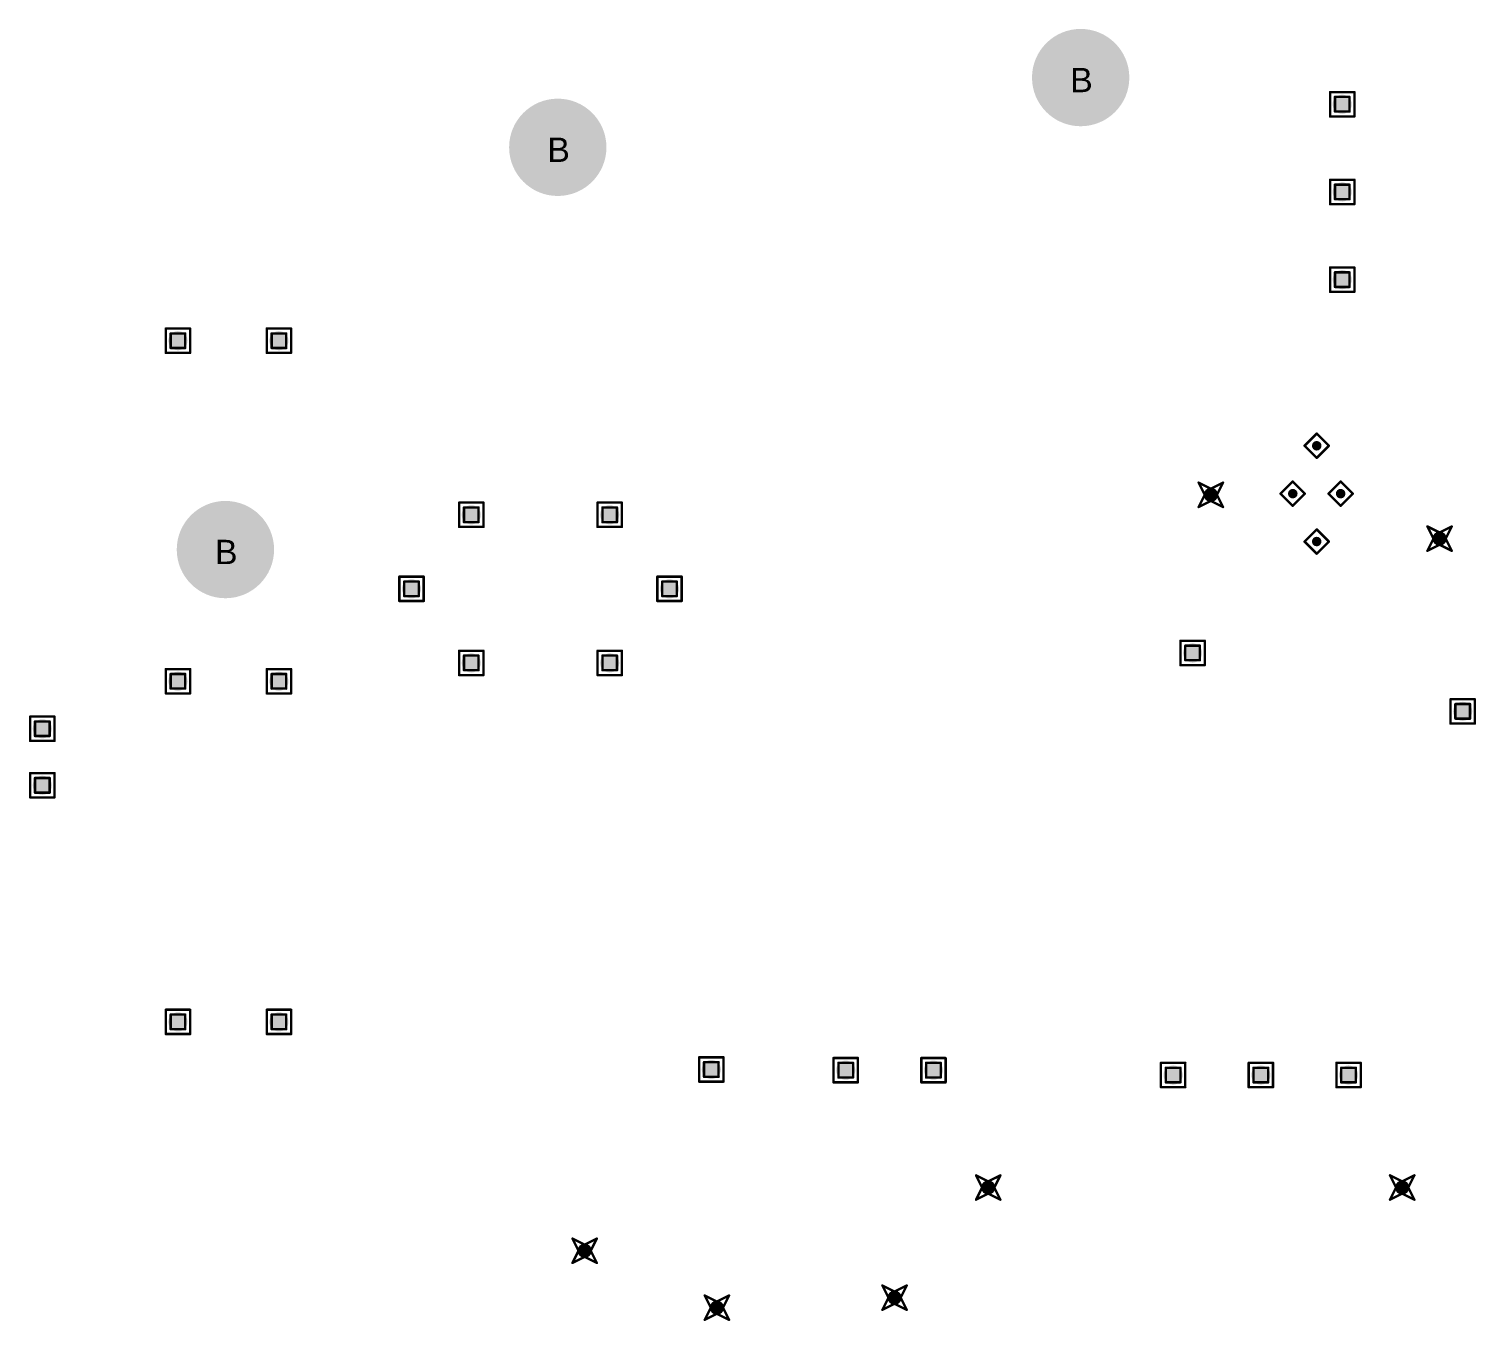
# Model space of a CAD drawing. Header units: millimetres. Extents: x -25 to 478, y -31 to 252.
# Drawn here: x 27.32 to 57.53, y 156.76 to 183.74 of the extents above; entities that cross this region are included whole.
import ezdxf

# ---------------------------------------------------------------- set-up
doc = ezdxf.new("R2010")
doc.units = ezdxf.units.MM
for name, color, linetype in [('DrillDrawing', 1, 'Continuous'), ('MultiLayer', 9, 'Continuous'), ('PadHoleLayer', 156, 'Continuous'), ('ViaHoleLayer', 16, 'Continuous')]:
    doc.layers.add(name, color=color, linetype=linetype)
doc.styles.add('Arial', font='', dxfattribs={"height": 0.2})
doc.styles.get('Arial').set_extended_font_data('Arial')

# ---------------------------------------------------------------- blocks, each defined once
blk = doc.blocks.new('KEYSTONE5001_647')
at = {"layer": 'MultiLayer'}
h = blk.add_hatch(color=9, dxfattribs=at)
edge = h.paths.add_edge_path()
edge.add_arc((0, 0), 1.016, 0, 360)
at = {"layer": 'PadHoleLayer'}
h = blk.add_hatch(color=156, dxfattribs=at)
edge = h.paths.add_edge_path()
edge.add_arc((0, 0), 0.508, 0, 360)
blk = doc.blocks.new('KEYSTONE5000_665')
at = {"layer": 'MultiLayer'}
h = blk.add_hatch(color=9, dxfattribs=at)
edge = h.paths.add_edge_path()
edge.add_arc((0, 0), 1.016, 0, 360)
at = {"layer": 'PadHoleLayer'}
h = blk.add_hatch(color=156, dxfattribs=at)
edge = h.paths.add_edge_path()
edge.add_arc((0, 0), 0.508, 0, 360)
blk = doc.blocks.new('DRR0012C_859')
at = {"layer": 'ViaHoleLayer'}
h = blk.add_hatch(color=16, dxfattribs=at)
edge = h.paths.add_edge_path()
edge.add_arc((0, 1), 0.1, 0, 360)
h = blk.add_hatch(color=16, dxfattribs=at)
edge = h.paths.add_edge_path()
edge.add_arc((-0.5, 0), 0.1, 0, 360)
h = blk.add_hatch(color=16, dxfattribs=at)
edge = h.paths.add_edge_path()
edge.add_arc((0.5, 0), 0.1, 0, 360)
h = blk.add_hatch(color=16, dxfattribs=at)
edge = h.paths.add_edge_path()
edge.add_arc((0, -1), 0.1, 0, 360)
blk = doc.blocks.new('KEYSTONE5000_897')
at = {"layer": 'MultiLayer'}
h = blk.add_hatch(color=9, dxfattribs=at)
edge = h.paths.add_edge_path()
edge.add_arc((0, 0), 1.016, 0, 360)
at = {"layer": 'PadHoleLayer'}
h = blk.add_hatch(color=156, dxfattribs=at)
edge = h.paths.add_edge_path()
edge.add_arc((0, 0), 0.508, 0, 360)

msp = doc.modelspace()

# ---------------------------------------------------------------- hatches: boundary and pattern name
at = {"layer": 'ViaHoleLayer'}
h = msp.add_hatch(color=16, dxfattribs=at)
edge = h.paths.add_edge_path()
edge.add_arc((54.737, 182.171), 0.2, 0, 360)
h = msp.add_hatch(color=16, dxfattribs=at)
edge = h.paths.add_edge_path()
edge.add_arc((54.737, 180.34), 0.2, 0, 360)
h = msp.add_hatch(color=16, dxfattribs=at)
edge = h.paths.add_edge_path()
edge.add_arc((54.737, 178.509), 0.2, 0, 360)
h = msp.add_hatch(color=16, dxfattribs=at)
edge = h.paths.add_edge_path()
edge.add_arc((30.429, 177.234), 0.2, 0, 360)
h = msp.add_hatch(color=16, dxfattribs=at)
edge = h.paths.add_edge_path()
edge.add_arc((32.537, 177.234), 0.2, 0, 360)
h = msp.add_hatch(color=16, dxfattribs=at)
edge = h.paths.add_edge_path()
edge.add_arc((51.994, 174.015), 0.15, 0, 360)
h = msp.add_hatch(color=16, dxfattribs=at)
edge = h.paths.add_edge_path()
edge.add_arc((36.553, 173.599), 0.2, 0, 360)
h = msp.add_hatch(color=16, dxfattribs=at)
edge = h.paths.add_edge_path()
edge.add_arc((39.443, 173.599), 0.2, 0, 360)
h = msp.add_hatch(color=16, dxfattribs=at)
edge = h.paths.add_edge_path()
edge.add_arc((56.769, 173.101), 0.15, 0, 360)
h = msp.add_hatch(color=16, dxfattribs=at)
edge = h.paths.add_edge_path()
edge.add_arc((35.306, 172.052), 0.2, 0, 360)
h = msp.add_hatch(color=16, dxfattribs=at)
edge = h.paths.add_edge_path()
edge.add_arc((40.691, 172.052), 0.2, 0, 360)
h = msp.add_hatch(color=16, dxfattribs=at)
edge = h.paths.add_edge_path()
edge.add_arc((36.553, 170.505), 0.2, 0, 360)
h = msp.add_hatch(color=16, dxfattribs=at)
edge = h.paths.add_edge_path()
edge.add_arc((39.443, 170.505), 0.2, 0, 360)
h = msp.add_hatch(color=16, dxfattribs=at)
edge = h.paths.add_edge_path()
edge.add_arc((51.613, 170.713), 0.2, 0, 360)
h = msp.add_hatch(color=16, dxfattribs=at)
edge = h.paths.add_edge_path()
edge.add_arc((30.429, 170.122), 0.2, 0, 360)
h = msp.add_hatch(color=16, dxfattribs=at)
edge = h.paths.add_edge_path()
edge.add_arc((32.537, 170.122), 0.2, 0, 360)
h = msp.add_hatch(color=16, dxfattribs=at)
edge = h.paths.add_edge_path()
edge.add_arc((57.252, 169.494), 0.2, 0, 360)
h = msp.add_hatch(color=16, dxfattribs=at)
edge = h.paths.add_edge_path()
edge.add_arc((27.597, 169.131), 0.2, 0, 360)
h = msp.add_hatch(color=16, dxfattribs=at)
edge = h.paths.add_edge_path()
edge.add_arc((27.597, 167.95), 0.2, 0, 360)
h = msp.add_hatch(color=16, dxfattribs=at)
edge = h.paths.add_edge_path()
edge.add_arc((30.429, 163.01), 0.2, 0, 360)
h = msp.add_hatch(color=16, dxfattribs=at)
edge = h.paths.add_edge_path()
edge.add_arc((32.537, 163.01), 0.2, 0, 360)
h = msp.add_hatch(color=16, dxfattribs=at)
edge = h.paths.add_edge_path()
edge.add_arc((41.565, 162.016), 0.2, 0, 360)
h = msp.add_hatch(color=16, dxfattribs=at)
edge = h.paths.add_edge_path()
edge.add_arc((44.371, 162.001), 0.2, 0, 360)
h = msp.add_hatch(color=16, dxfattribs=at)
edge = h.paths.add_edge_path()
edge.add_arc((46.203, 162.001), 0.2, 0, 360)
h = msp.add_hatch(color=16, dxfattribs=at)
edge = h.paths.add_edge_path()
edge.add_arc((51.206, 161.9), 0.2, 0, 360)
h = msp.add_hatch(color=16, dxfattribs=at)
edge = h.paths.add_edge_path()
edge.add_arc((53.038, 161.9), 0.2, 0, 360)
h = msp.add_hatch(color=16, dxfattribs=at)
edge = h.paths.add_edge_path()
edge.add_arc((54.869, 161.9), 0.2, 0, 360)
h = msp.add_hatch(color=16, dxfattribs=at)
edge = h.paths.add_edge_path()
edge.add_arc((47.346, 159.551), 0.15, 0, 360)
h = msp.add_hatch(color=16, dxfattribs=at)
edge = h.paths.add_edge_path()
edge.add_arc((55.989, 159.551), 0.15, 0, 360)
h = msp.add_hatch(color=16, dxfattribs=at)
edge = h.paths.add_edge_path()
edge.add_arc((38.92, 158.231), 0.15, 0, 360)
h = msp.add_hatch(color=16, dxfattribs=at)
edge = h.paths.add_edge_path()
edge.add_arc((41.681, 157.042), 0.15, 0, 360)
h = msp.add_hatch(color=16, dxfattribs=at)
edge = h.paths.add_edge_path()
edge.add_arc((45.39, 157.251), 0.15, 0, 360)

# ---------------------------------------------------------------- linework, layer by layer
at = {"layer": 'DrillDrawing', "const_width": 0.0508}
for points in [[(54.483, 182.425), (54.991, 182.425)], [(54.483, 181.917), (54.483, 182.425)], [(54.585, 182.324), (54.889, 182.324)], [(54.585, 182.019), (54.585, 182.324)], [(54.889, 182.019), (54.889, 182.324)], [(54.991, 181.917), (54.991, 182.425)], [(54.483, 181.917), (54.991, 181.917)], [(54.585, 182.019), (54.889, 182.019)], [(54.483, 180.594), (54.991, 180.594)], [(54.483, 180.086), (54.483, 180.594)], [(54.585, 180.492), (54.889, 180.492)], [(54.585, 180.188), (54.585, 180.492)], [(54.889, 180.188), (54.889, 180.492)], [(54.991, 180.086), (54.991, 180.594)], [(54.483, 180.086), (54.991, 180.086)], [(54.585, 180.188), (54.889, 180.188)], [(54.483, 178.763), (54.991, 178.763)], [(54.483, 178.255), (54.483, 178.763)], [(54.585, 178.661), (54.889, 178.661)], [(54.585, 178.356), (54.585, 178.661)], [(54.889, 178.356), (54.889, 178.661)], [(54.991, 178.255), (54.991, 178.763)], [(54.483, 178.255), (54.991, 178.255)], [(54.585, 178.356), (54.889, 178.356)], [(30.175, 177.488), (30.683, 177.488)], [(30.175, 176.98), (30.175, 177.488)], [(30.277, 177.386), (30.582, 177.386)], [(30.277, 177.081), (30.277, 177.386)], [(30.582, 177.081), (30.582, 177.386)], [(30.683, 176.98), (30.683, 177.488)], [(32.283, 177.488), (32.791, 177.488)], [(32.283, 176.98), (32.283, 177.488)], [(32.385, 177.386), (32.69, 177.386)], [(32.385, 177.081), (32.385, 177.386)], [(32.69, 177.081), (32.69, 177.386)], [(32.791, 176.98), (32.791, 177.488)], [(30.277, 177.081), (30.582, 177.081)], [(32.385, 177.081), (32.69, 177.081)], [(30.175, 176.98), (30.683, 176.98)], [(32.283, 176.98), (32.791, 176.98)], [(53.95, 175.04), (54.204, 175.294)], [(54.204, 175.294), (54.458, 175.04)], [(53.95, 175.04), (54.204, 174.786)], [(54.204, 174.786), (54.458, 175.04)], [(51.74, 174.269), (51.994, 174.142)], [(51.74, 174.269), (51.867, 174.015)], [(51.74, 173.761), (51.867, 174.015)], [(51.994, 174.142), (52.248, 174.269)], [(52.121, 174.015), (52.248, 174.269)], [(52.121, 174.015), (52.248, 173.761)], [(53.45, 174.04), (53.704, 174.294)], [(53.45, 174.04), (53.704, 173.786)], [(53.704, 174.294), (53.958, 174.04)], [(53.704, 173.786), (53.958, 174.04)], [(54.45, 174.04), (54.704, 174.294)], [(54.45, 174.04), (54.704, 173.786)], [(54.704, 174.294), (54.958, 174.04)], [(54.704, 173.786), (54.958, 174.04)], [(36.299, 173.853), (36.807, 173.853)], [(36.299, 173.345), (36.299, 173.853)], [(36.401, 173.751), (36.706, 173.751)], [(36.401, 173.446), (36.401, 173.751)], [(36.706, 173.446), (36.706, 173.751)], [(36.807, 173.345), (36.807, 173.853)], [(39.189, 173.853), (39.697, 173.853)], [(39.189, 173.345), (39.189, 173.853)], [(39.291, 173.751), (39.596, 173.751)], [(39.291, 173.446), (39.291, 173.751)], [(39.596, 173.446), (39.596, 173.751)], [(39.697, 173.345), (39.697, 173.853)], [(51.74, 173.761), (51.994, 173.888)], [(51.994, 173.888), (52.248, 173.761)], [(36.401, 173.446), (36.706, 173.446)], [(39.291, 173.446), (39.596, 173.446)], [(36.299, 173.345), (36.807, 173.345)], [(39.189, 173.345), (39.697, 173.345)], [(53.95, 173.04), (54.204, 173.294)], [(54.204, 173.294), (54.458, 173.04)], [(56.515, 173.355), (56.769, 173.228)], [(56.515, 173.355), (56.642, 173.101)], [(56.515, 172.847), (56.642, 173.101)], [(56.769, 173.228), (57.023, 173.355)], [(56.896, 173.101), (57.023, 173.355)], [(56.896, 173.101), (57.023, 172.847)], [(53.95, 173.04), (54.204, 172.786)], [(54.204, 172.786), (54.458, 173.04)], [(56.515, 172.847), (56.769, 172.974)], [(56.769, 172.974), (57.023, 172.847)], [(35.052, 172.306), (35.56, 172.306)], [(35.052, 171.798), (35.052, 172.306)], [(35.154, 172.204), (35.458, 172.204)], [(35.154, 171.9), (35.154, 172.204)], [(35.458, 171.9), (35.458, 172.204)], [(35.56, 171.798), (35.56, 172.306)], [(40.437, 172.306), (40.945, 172.306)], [(40.437, 171.798), (40.437, 172.306)], [(40.538, 172.204), (40.843, 172.204)], [(40.538, 171.9), (40.538, 172.204)], [(40.843, 171.9), (40.843, 172.204)], [(40.945, 171.798), (40.945, 172.306)], [(35.154, 171.9), (35.458, 171.9)], [(40.538, 171.9), (40.843, 171.9)], [(35.052, 171.798), (35.56, 171.798)], [(40.437, 171.798), (40.945, 171.798)], [(36.299, 170.759), (36.807, 170.759)], [(36.299, 170.251), (36.299, 170.759)], [(36.807, 170.251), (36.807, 170.759)], [(39.189, 170.759), (39.697, 170.759)], [(39.189, 170.251), (39.189, 170.759)], [(39.697, 170.251), (39.697, 170.759)], [(51.359, 170.967), (51.867, 170.967)], [(51.359, 170.459), (51.359, 170.967)], [(51.46, 170.866), (51.765, 170.866)], [(51.46, 170.561), (51.46, 170.866)], [(51.765, 170.561), (51.765, 170.866)], [(51.867, 170.459), (51.867, 170.967)], [(36.401, 170.658), (36.706, 170.658)], [(36.401, 170.353), (36.401, 170.658)], [(36.706, 170.353), (36.706, 170.658)], [(39.291, 170.658), (39.596, 170.658)], [(39.291, 170.353), (39.291, 170.658)], [(39.596, 170.353), (39.596, 170.658)], [(51.359, 170.459), (51.867, 170.459)], [(51.46, 170.561), (51.765, 170.561)], [(30.175, 170.376), (30.683, 170.376)], [(30.175, 169.868), (30.175, 170.376)], [(30.277, 170.274), (30.582, 170.274)], [(30.277, 169.969), (30.277, 170.274)], [(30.582, 169.969), (30.582, 170.274)], [(30.683, 169.868), (30.683, 170.376)], [(32.283, 170.376), (32.791, 170.376)], [(32.283, 169.868), (32.283, 170.376)], [(32.385, 170.274), (32.69, 170.274)], [(32.385, 169.969), (32.385, 170.274)], [(32.69, 169.969), (32.69, 170.274)], [(32.791, 169.868), (32.791, 170.376)], [(36.299, 170.251), (36.807, 170.251)], [(36.401, 170.353), (36.706, 170.353)], [(39.189, 170.251), (39.697, 170.251)], [(39.291, 170.353), (39.596, 170.353)], [(30.175, 169.868), (30.683, 169.868)], [(30.277, 169.969), (30.582, 169.969)], [(32.283, 169.868), (32.791, 169.868)], [(32.385, 169.969), (32.69, 169.969)], [(56.998, 169.748), (57.506, 169.748)], [(56.998, 169.24), (56.998, 169.748)], [(57.099, 169.647), (57.404, 169.647)], [(57.099, 169.342), (57.099, 169.647)], [(57.404, 169.342), (57.404, 169.647)], [(57.506, 169.24), (57.506, 169.748)], [(27.343, 169.385), (27.851, 169.385)], [(27.343, 168.877), (27.343, 169.385)], [(27.445, 169.283), (27.75, 169.283)], [(27.445, 168.979), (27.445, 169.283)], [(27.75, 168.979), (27.75, 169.283)], [(27.851, 168.877), (27.851, 169.385)], [(56.998, 169.24), (57.506, 169.24)], [(57.099, 169.342), (57.404, 169.342)], [(27.343, 168.877), (27.851, 168.877)], [(27.445, 168.979), (27.75, 168.979)], [(27.343, 168.204), (27.851, 168.204)], [(27.343, 167.696), (27.343, 168.204)], [(27.445, 168.102), (27.75, 168.102)], [(27.445, 167.797), (27.445, 168.102)], [(27.75, 167.797), (27.75, 168.102)], [(27.851, 167.696), (27.851, 168.204)], [(27.343, 167.696), (27.851, 167.696)], [(27.445, 167.797), (27.75, 167.797)], [(30.175, 163.264), (30.683, 163.264)], [(30.175, 162.756), (30.175, 163.264)], [(30.277, 163.162), (30.582, 163.162)], [(30.277, 162.857), (30.277, 163.162)], [(30.582, 162.857), (30.582, 163.162)], [(30.683, 162.756), (30.683, 163.264)], [(32.283, 163.264), (32.791, 163.264)], [(32.283, 162.756), (32.283, 163.264)], [(32.385, 163.162), (32.69, 163.162)], [(32.385, 162.857), (32.385, 163.162)], [(32.69, 162.857), (32.69, 163.162)], [(32.791, 162.756), (32.791, 163.264)], [(30.277, 162.857), (30.582, 162.857)], [(32.385, 162.857), (32.69, 162.857)], [(30.175, 162.756), (30.683, 162.756)], [(32.283, 162.756), (32.791, 162.756)], [(41.311, 162.27), (41.819, 162.27)], [(41.311, 161.762), (41.311, 162.27)], [(41.819, 161.762), (41.819, 162.27)], [(44.117, 162.255), (44.625, 162.255)], [(44.117, 161.747), (44.117, 162.255)], [(44.625, 161.747), (44.625, 162.255)], [(45.949, 162.255), (46.457, 162.255)], [(45.949, 161.747), (45.949, 162.255)], [(46.457, 161.747), (46.457, 162.255)], [(41.412, 162.169), (41.717, 162.169)], [(41.412, 161.864), (41.412, 162.169)], [(41.717, 161.864), (41.717, 162.169)], [(44.219, 162.154), (44.524, 162.154)], [(44.219, 161.849), (44.219, 162.154)], [(44.524, 161.849), (44.524, 162.154)], [(46.05, 162.154), (46.355, 162.154)], [(46.05, 161.849), (46.05, 162.154)], [(46.355, 161.849), (46.355, 162.154)], [(50.952, 162.154), (51.46, 162.154)], [(50.952, 161.646), (50.952, 162.154)], [(51.054, 162.052), (51.359, 162.052)], [(51.054, 161.747), (51.054, 162.052)], [(51.359, 161.747), (51.359, 162.052)], [(51.46, 161.646), (51.46, 162.154)], [(52.784, 162.154), (53.292, 162.154)], [(52.784, 161.646), (52.784, 162.154)], [(52.885, 162.052), (53.19, 162.052)], [(52.885, 161.747), (52.885, 162.052)], [(53.19, 161.747), (53.19, 162.052)], [(53.292, 161.646), (53.292, 162.154)], [(54.615, 162.154), (55.123, 162.154)], [(54.615, 161.646), (54.615, 162.154)], [(54.717, 162.052), (55.022, 162.052)], [(54.717, 161.747), (54.717, 162.052)], [(55.022, 161.747), (55.022, 162.052)], [(55.123, 161.646), (55.123, 162.154)], [(41.311, 161.762), (41.819, 161.762)], [(41.412, 161.864), (41.717, 161.864)], [(44.117, 161.747), (44.625, 161.747)], [(44.219, 161.849), (44.524, 161.849)], [(45.949, 161.747), (46.457, 161.747)], [(46.05, 161.849), (46.355, 161.849)], [(50.952, 161.646), (51.46, 161.646)], [(51.054, 161.747), (51.359, 161.747)], [(52.784, 161.646), (53.292, 161.646)], [(52.885, 161.747), (53.19, 161.747)], [(54.615, 161.646), (55.123, 161.646)], [(54.717, 161.747), (55.022, 161.747)], [(47.092, 159.805), (47.346, 159.678)], [(47.092, 159.805), (47.219, 159.551)], [(47.346, 159.678), (47.6, 159.805)], [(47.473, 159.551), (47.6, 159.805)], [(55.735, 159.805), (55.989, 159.678)], [(55.735, 159.805), (55.862, 159.551)], [(55.989, 159.678), (56.243, 159.805)], [(56.116, 159.551), (56.243, 159.805)], [(47.092, 159.297), (47.219, 159.551)], [(47.473, 159.551), (47.6, 159.297)], [(55.735, 159.297), (55.862, 159.551)], [(56.116, 159.551), (56.243, 159.297)], [(47.092, 159.297), (47.346, 159.424)], [(47.346, 159.424), (47.6, 159.297)], [(55.735, 159.297), (55.989, 159.424)], [(55.989, 159.424), (56.243, 159.297)], [(38.666, 158.485), (38.92, 158.358)], [(38.666, 158.485), (38.793, 158.231)], [(38.92, 158.358), (39.174, 158.485)], [(39.047, 158.231), (39.174, 158.485)], [(38.666, 157.977), (38.793, 158.231)], [(38.666, 157.977), (38.92, 158.104)], [(38.92, 158.104), (39.174, 157.977)], [(39.047, 158.231), (39.174, 157.977)], [(45.136, 157.505), (45.39, 157.378)], [(45.136, 157.505), (45.263, 157.251)], [(45.39, 157.378), (45.644, 157.505)], [(45.517, 157.251), (45.644, 157.505)], [(41.427, 157.296), (41.681, 157.169)], [(41.427, 157.296), (41.554, 157.042)], [(41.681, 157.169), (41.935, 157.296)], [(41.808, 157.042), (41.935, 157.296)], [(45.136, 156.997), (45.263, 157.251)], [(45.136, 156.997), (45.39, 157.124)], [(45.39, 157.124), (45.644, 156.997)], [(45.517, 157.251), (45.644, 156.997)], [(41.427, 156.788), (41.554, 157.042)], [(41.427, 156.788), (41.681, 156.915)], [(41.681, 156.915), (41.935, 156.788)], [(41.808, 157.042), (41.935, 156.788)]]:
    msp.add_lwpolyline(points, dxfattribs=at)
at = {"layer": 'DrillDrawing', "const_width": 0.0254}
for points in [[(54.47, 182.425, 1), (54.496, 182.425, 1)], [(54.47, 182.425, 1), (54.496, 182.425, 1)], [(54.572, 182.324, 1), (54.597, 182.324, 1)], [(54.572, 182.324, 1), (54.597, 182.324, 1)], [(54.877, 182.324, 1), (54.902, 182.324, 1)], [(54.877, 182.324, 1), (54.902, 182.324, 1)], [(54.978, 182.425, 1), (55.004, 182.425, 1)], [(54.978, 182.425, 1), (55.004, 182.425, 1)], [(54.47, 181.917, 1), (54.496, 181.917, 1)], [(54.47, 181.917, 1), (54.496, 181.917, 1)], [(54.572, 182.019, 1), (54.597, 182.019, 1)], [(54.572, 182.019, 1), (54.597, 182.019, 1)], [(54.877, 182.019, 1), (54.902, 182.019, 1)], [(54.877, 182.019, 1), (54.902, 182.019, 1)], [(54.978, 181.917, 1), (55.004, 181.917, 1)], [(54.978, 181.917, 1), (55.004, 181.917, 1)], [(54.47, 180.594, 1), (54.496, 180.594, 1)], [(54.47, 180.594, 1), (54.496, 180.594, 1)], [(54.572, 180.492, 1), (54.597, 180.492, 1)], [(54.572, 180.492, 1), (54.597, 180.492, 1)], [(54.877, 180.492, 1), (54.902, 180.492, 1)], [(54.877, 180.492, 1), (54.902, 180.492, 1)], [(54.978, 180.594, 1), (55.004, 180.594, 1)], [(54.978, 180.594, 1), (55.004, 180.594, 1)], [(54.47, 180.086, 1), (54.496, 180.086, 1)], [(54.47, 180.086, 1), (54.496, 180.086, 1)], [(54.572, 180.188, 1), (54.597, 180.188, 1)], [(54.572, 180.188, 1), (54.597, 180.188, 1)], [(54.877, 180.188, 1), (54.902, 180.188, 1)], [(54.877, 180.188, 1), (54.902, 180.188, 1)], [(54.978, 180.086, 1), (55.004, 180.086, 1)], [(54.978, 180.086, 1), (55.004, 180.086, 1)], [(54.47, 178.763, 1), (54.496, 178.763, 1)], [(54.47, 178.763, 1), (54.496, 178.763, 1)], [(54.572, 178.661, 1), (54.597, 178.661, 1)], [(54.572, 178.661, 1), (54.597, 178.661, 1)], [(54.877, 178.661, 1), (54.902, 178.661, 1)], [(54.877, 178.661, 1), (54.902, 178.661, 1)], [(54.978, 178.763, 1), (55.004, 178.763, 1)], [(54.978, 178.763, 1), (55.004, 178.763, 1)], [(54.47, 178.255, 1), (54.496, 178.255, 1)], [(54.47, 178.255, 1), (54.496, 178.255, 1)], [(54.572, 178.356, 1), (54.597, 178.356, 1)], [(54.572, 178.356, 1), (54.597, 178.356, 1)], [(54.877, 178.356, 1), (54.902, 178.356, 1)], [(54.877, 178.356, 1), (54.902, 178.356, 1)], [(54.978, 178.255, 1), (55.004, 178.255, 1)], [(54.978, 178.255, 1), (55.004, 178.255, 1)], [(30.163, 177.488, 1), (30.188, 177.488, 1)], [(30.163, 177.488, 1), (30.188, 177.488, 1)], [(30.264, 177.386, 1), (30.29, 177.386, 1)], [(30.264, 177.386, 1), (30.29, 177.386, 1)], [(30.569, 177.386, 1), (30.594, 177.386, 1)], [(30.569, 177.386, 1), (30.594, 177.386, 1)], [(30.671, 177.488, 1), (30.696, 177.488, 1)], [(30.671, 177.488, 1), (30.696, 177.488, 1)], [(32.271, 177.488, 1), (32.296, 177.488, 1)], [(32.271, 177.488, 1), (32.296, 177.488, 1)], [(32.372, 177.386, 1), (32.398, 177.386, 1)], [(32.372, 177.386, 1), (32.398, 177.386, 1)], [(32.677, 177.386, 1), (32.703, 177.386, 1)], [(32.677, 177.386, 1), (32.703, 177.386, 1)], [(32.779, 177.488, 1), (32.804, 177.488, 1)], [(32.779, 177.488, 1), (32.804, 177.488, 1)], [(30.264, 177.081, 1), (30.29, 177.081, 1)], [(30.264, 177.081, 1), (30.29, 177.081, 1)], [(30.569, 177.081, 1), (30.594, 177.081, 1)], [(30.569, 177.081, 1), (30.594, 177.081, 1)], [(32.372, 177.081, 1), (32.398, 177.081, 1)], [(32.372, 177.081, 1), (32.398, 177.081, 1)], [(32.677, 177.081, 1), (32.703, 177.081, 1)], [(32.677, 177.081, 1), (32.703, 177.081, 1)], [(30.163, 176.98, 1), (30.188, 176.98, 1)], [(30.163, 176.98, 1), (30.188, 176.98, 1)], [(30.671, 176.98, 1), (30.696, 176.98, 1)], [(30.671, 176.98, 1), (30.696, 176.98, 1)], [(32.271, 176.98, 1), (32.296, 176.98, 1)], [(32.271, 176.98, 1), (32.296, 176.98, 1)], [(32.779, 176.98, 1), (32.804, 176.98, 1)], [(32.779, 176.98, 1), (32.804, 176.98, 1)], [(54.191, 175.294, 1), (54.216, 175.294, 1)], [(54.191, 175.294, 1), (54.216, 175.294, 1)], [(53.937, 175.04, 1), (53.962, 175.04, 1)], [(53.937, 175.04, 1), (53.962, 175.04, 1)], [(54.445, 175.04, 1), (54.47, 175.04, 1)], [(54.445, 175.04, 1), (54.47, 175.04, 1)], [(54.191, 174.786, 1), (54.216, 174.786, 1)], [(54.191, 174.786, 1), (54.216, 174.786, 1)], [(51.727, 174.269, 1), (51.752, 174.269, 1)], [(51.727, 174.269, 1), (51.752, 174.269, 1)], [(51.854, 174.015, 1), (51.88, 174.015, 1)], [(51.854, 174.015, 1), (51.88, 174.015, 1)], [(51.981, 174.142, 1), (52.007, 174.142, 1)], [(51.981, 174.142, 1), (52.007, 174.142, 1)], [(52.108, 174.015, 1), (52.134, 174.015, 1)], [(52.108, 174.015, 1), (52.134, 174.015, 1)], [(52.235, 174.269, 1), (52.261, 174.269, 1)], [(52.235, 174.269, 1), (52.261, 174.269, 1)], [(53.437, 174.04, 1), (53.462, 174.04, 1)], [(53.437, 174.04, 1), (53.462, 174.04, 1)], [(53.691, 174.294, 1), (53.716, 174.294, 1)], [(53.691, 174.294, 1), (53.716, 174.294, 1)], [(53.945, 174.04, 1), (53.97, 174.04, 1)], [(53.945, 174.04, 1), (53.97, 174.04, 1)], [(54.437, 174.04, 1), (54.462, 174.04, 1)], [(54.437, 174.04, 1), (54.462, 174.04, 1)], [(54.691, 174.294, 1), (54.716, 174.294, 1)], [(54.691, 174.294, 1), (54.716, 174.294, 1)], [(54.945, 174.04, 1), (54.97, 174.04, 1)], [(54.945, 174.04, 1), (54.97, 174.04, 1)], [(36.287, 173.853, 1), (36.312, 173.853, 1)], [(36.287, 173.853, 1), (36.312, 173.853, 1)], [(36.388, 173.751, 1), (36.414, 173.751, 1)], [(36.388, 173.751, 1), (36.414, 173.751, 1)], [(36.693, 173.751, 1), (36.718, 173.751, 1)], [(36.693, 173.751, 1), (36.718, 173.751, 1)], [(36.795, 173.853, 1), (36.82, 173.853, 1)], [(36.795, 173.853, 1), (36.82, 173.853, 1)], [(39.177, 173.853, 1), (39.202, 173.853, 1)], [(39.177, 173.853, 1), (39.202, 173.853, 1)], [(39.278, 173.751, 1), (39.304, 173.751, 1)], [(39.278, 173.751, 1), (39.304, 173.751, 1)], [(39.583, 173.751, 1), (39.608, 173.751, 1)], [(39.583, 173.751, 1), (39.608, 173.751, 1)], [(39.685, 173.853, 1), (39.71, 173.853, 1)], [(39.685, 173.853, 1), (39.71, 173.853, 1)], [(51.727, 173.761, 1), (51.752, 173.761, 1)], [(51.727, 173.761, 1), (51.752, 173.761, 1)], [(51.981, 173.888, 1), (52.007, 173.888, 1)], [(51.981, 173.888, 1), (52.007, 173.888, 1)], [(52.235, 173.761, 1), (52.261, 173.761, 1)], [(52.235, 173.761, 1), (52.261, 173.761, 1)], [(53.691, 173.786, 1), (53.716, 173.786, 1)], [(53.691, 173.786, 1), (53.716, 173.786, 1)], [(54.691, 173.786, 1), (54.716, 173.786, 1)], [(54.691, 173.786, 1), (54.716, 173.786, 1)], [(36.388, 173.446, 1), (36.414, 173.446, 1)], [(36.388, 173.446, 1), (36.414, 173.446, 1)], [(36.693, 173.446, 1), (36.718, 173.446, 1)], [(36.693, 173.446, 1), (36.718, 173.446, 1)], [(39.278, 173.446, 1), (39.304, 173.446, 1)], [(39.278, 173.446, 1), (39.304, 173.446, 1)], [(39.583, 173.446, 1), (39.608, 173.446, 1)], [(39.583, 173.446, 1), (39.608, 173.446, 1)], [(36.287, 173.345, 1), (36.312, 173.345, 1)], [(36.287, 173.345, 1), (36.312, 173.345, 1)], [(36.795, 173.345, 1), (36.82, 173.345, 1)], [(36.795, 173.345, 1), (36.82, 173.345, 1)], [(39.177, 173.345, 1), (39.202, 173.345, 1)], [(39.177, 173.345, 1), (39.202, 173.345, 1)], [(39.685, 173.345, 1), (39.71, 173.345, 1)], [(39.685, 173.345, 1), (39.71, 173.345, 1)], [(54.191, 173.294, 1), (54.216, 173.294, 1)], [(54.191, 173.294, 1), (54.216, 173.294, 1)], [(56.502, 173.355, 1), (56.528, 173.355, 1)], [(56.502, 173.355, 1), (56.528, 173.355, 1)], [(56.629, 173.101, 1), (56.655, 173.101, 1)], [(56.629, 173.101, 1), (56.655, 173.101, 1)], [(56.756, 173.228, 1), (56.782, 173.228, 1)], [(56.756, 173.228, 1), (56.782, 173.228, 1)], [(56.883, 173.101, 1), (56.909, 173.101, 1)], [(56.883, 173.101, 1), (56.909, 173.101, 1)], [(57.01, 173.355, 1), (57.036, 173.355, 1)], [(57.01, 173.355, 1), (57.036, 173.355, 1)], [(53.937, 173.04, 1), (53.962, 173.04, 1)], [(53.937, 173.04, 1), (53.962, 173.04, 1)], [(54.445, 173.04, 1), (54.47, 173.04, 1)], [(54.445, 173.04, 1), (54.47, 173.04, 1)], [(56.502, 172.847, 1), (56.528, 172.847, 1)], [(56.502, 172.847, 1), (56.528, 172.847, 1)], [(56.756, 172.974, 1), (56.782, 172.974, 1)], [(56.756, 172.974, 1), (56.782, 172.974, 1)], [(57.01, 172.847, 1), (57.036, 172.847, 1)], [(57.01, 172.847, 1), (57.036, 172.847, 1)], [(54.191, 172.786, 1), (54.216, 172.786, 1)], [(54.191, 172.786, 1), (54.216, 172.786, 1)], [(35.039, 172.306, 1), (35.065, 172.306, 1)], [(35.039, 172.306, 1), (35.065, 172.306, 1)], [(35.141, 172.204, 1), (35.166, 172.204, 1)], [(35.141, 172.204, 1), (35.166, 172.204, 1)], [(35.446, 172.204, 1), (35.471, 172.204, 1)], [(35.446, 172.204, 1), (35.471, 172.204, 1)], [(35.547, 172.306, 1), (35.573, 172.306, 1)], [(35.547, 172.306, 1), (35.573, 172.306, 1)], [(40.424, 172.306, 1), (40.45, 172.306, 1)], [(40.424, 172.306, 1), (40.45, 172.306, 1)], [(40.526, 172.204, 1), (40.551, 172.204, 1)], [(40.526, 172.204, 1), (40.551, 172.204, 1)], [(40.83, 172.204, 1), (40.856, 172.204, 1)], [(40.83, 172.204, 1), (40.856, 172.204, 1)], [(40.932, 172.306, 1), (40.958, 172.306, 1)], [(40.932, 172.306, 1), (40.958, 172.306, 1)], [(35.141, 171.9, 1), (35.166, 171.9, 1)], [(35.141, 171.9, 1), (35.166, 171.9, 1)], [(35.446, 171.9, 1), (35.471, 171.9, 1)], [(35.446, 171.9, 1), (35.471, 171.9, 1)], [(40.526, 171.9, 1), (40.551, 171.9, 1)], [(40.526, 171.9, 1), (40.551, 171.9, 1)], [(40.83, 171.9, 1), (40.856, 171.9, 1)], [(40.83, 171.9, 1), (40.856, 171.9, 1)], [(35.039, 171.798, 1), (35.065, 171.798, 1)], [(35.039, 171.798, 1), (35.065, 171.798, 1)], [(35.547, 171.798, 1), (35.573, 171.798, 1)], [(35.547, 171.798, 1), (35.573, 171.798, 1)], [(40.424, 171.798, 1), (40.45, 171.798, 1)], [(40.424, 171.798, 1), (40.45, 171.798, 1)], [(40.932, 171.798, 1), (40.958, 171.798, 1)], [(40.932, 171.798, 1), (40.958, 171.798, 1)], [(36.287, 170.759, 1), (36.312, 170.759, 1)], [(36.287, 170.759, 1), (36.312, 170.759, 1)], [(36.795, 170.759, 1), (36.82, 170.759, 1)], [(36.795, 170.759, 1), (36.82, 170.759, 1)], [(39.177, 170.759, 1), (39.202, 170.759, 1)], [(39.177, 170.759, 1), (39.202, 170.759, 1)], [(39.685, 170.759, 1), (39.71, 170.759, 1)], [(39.685, 170.759, 1), (39.71, 170.759, 1)], [(51.346, 170.967, 1), (51.371, 170.967, 1)], [(51.346, 170.967, 1), (51.371, 170.967, 1)], [(51.448, 170.866, 1), (51.473, 170.866, 1)], [(51.448, 170.866, 1), (51.473, 170.866, 1)], [(51.752, 170.866, 1), (51.778, 170.866, 1)], [(51.752, 170.866, 1), (51.778, 170.866, 1)], [(51.854, 170.967, 1), (51.88, 170.967, 1)], [(51.854, 170.967, 1), (51.88, 170.967, 1)], [(36.388, 170.658, 1), (36.414, 170.658, 1)], [(36.388, 170.658, 1), (36.414, 170.658, 1)], [(36.693, 170.658, 1), (36.718, 170.658, 1)], [(36.693, 170.658, 1), (36.718, 170.658, 1)], [(39.278, 170.658, 1), (39.304, 170.658, 1)], [(39.278, 170.658, 1), (39.304, 170.658, 1)], [(39.583, 170.658, 1), (39.608, 170.658, 1)], [(39.583, 170.658, 1), (39.608, 170.658, 1)], [(51.346, 170.459, 1), (51.371, 170.459, 1)], [(51.346, 170.459, 1), (51.371, 170.459, 1)], [(51.448, 170.561, 1), (51.473, 170.561, 1)], [(51.448, 170.561, 1), (51.473, 170.561, 1)], [(51.752, 170.561, 1), (51.778, 170.561, 1)], [(51.752, 170.561, 1), (51.778, 170.561, 1)], [(51.854, 170.459, 1), (51.88, 170.459, 1)], [(51.854, 170.459, 1), (51.88, 170.459, 1)], [(30.163, 170.376, 1), (30.188, 170.376, 1)], [(30.163, 170.376, 1), (30.188, 170.376, 1)], [(30.264, 170.274, 1), (30.29, 170.274, 1)], [(30.264, 170.274, 1), (30.29, 170.274, 1)], [(30.569, 170.274, 1), (30.594, 170.274, 1)], [(30.569, 170.274, 1), (30.594, 170.274, 1)], [(30.671, 170.376, 1), (30.696, 170.376, 1)], [(30.671, 170.376, 1), (30.696, 170.376, 1)], [(32.271, 170.376, 1), (32.296, 170.376, 1)], [(32.271, 170.376, 1), (32.296, 170.376, 1)], [(32.372, 170.274, 1), (32.398, 170.274, 1)], [(32.372, 170.274, 1), (32.398, 170.274, 1)], [(32.677, 170.274, 1), (32.703, 170.274, 1)], [(32.677, 170.274, 1), (32.703, 170.274, 1)], [(32.779, 170.376, 1), (32.804, 170.376, 1)], [(32.779, 170.376, 1), (32.804, 170.376, 1)], [(36.287, 170.251, 1), (36.312, 170.251, 1)], [(36.287, 170.251, 1), (36.312, 170.251, 1)], [(36.388, 170.353, 1), (36.414, 170.353, 1)], [(36.388, 170.353, 1), (36.414, 170.353, 1)], [(36.693, 170.353, 1), (36.718, 170.353, 1)], [(36.693, 170.353, 1), (36.718, 170.353, 1)], [(36.795, 170.251, 1), (36.82, 170.251, 1)], [(36.795, 170.251, 1), (36.82, 170.251, 1)], [(39.177, 170.251, 1), (39.202, 170.251, 1)], [(39.177, 170.251, 1), (39.202, 170.251, 1)], [(39.278, 170.353, 1), (39.304, 170.353, 1)], [(39.278, 170.353, 1), (39.304, 170.353, 1)], [(39.583, 170.353, 1), (39.608, 170.353, 1)], [(39.583, 170.353, 1), (39.608, 170.353, 1)], [(39.685, 170.251, 1), (39.71, 170.251, 1)], [(39.685, 170.251, 1), (39.71, 170.251, 1)], [(30.163, 169.868, 1), (30.188, 169.868, 1)], [(30.163, 169.868, 1), (30.188, 169.868, 1)], [(30.264, 169.969, 1), (30.29, 169.969, 1)], [(30.264, 169.969, 1), (30.29, 169.969, 1)], [(30.569, 169.969, 1), (30.594, 169.969, 1)], [(30.569, 169.969, 1), (30.594, 169.969, 1)], [(30.671, 169.868, 1), (30.696, 169.868, 1)], [(30.671, 169.868, 1), (30.696, 169.868, 1)], [(32.271, 169.868, 1), (32.296, 169.868, 1)], [(32.271, 169.868, 1), (32.296, 169.868, 1)], [(32.372, 169.969, 1), (32.398, 169.969, 1)], [(32.372, 169.969, 1), (32.398, 169.969, 1)], [(32.677, 169.969, 1), (32.703, 169.969, 1)], [(32.677, 169.969, 1), (32.703, 169.969, 1)], [(32.779, 169.868, 1), (32.804, 169.868, 1)], [(32.779, 169.868, 1), (32.804, 169.868, 1)], [(56.985, 169.748, 1), (57.01, 169.748, 1)], [(56.985, 169.748, 1), (57.01, 169.748, 1)], [(57.087, 169.647, 1), (57.112, 169.647, 1)], [(57.087, 169.647, 1), (57.112, 169.647, 1)], [(57.391, 169.647, 1), (57.417, 169.647, 1)], [(57.391, 169.647, 1), (57.417, 169.647, 1)], [(57.493, 169.748, 1), (57.518, 169.748, 1)], [(57.493, 169.748, 1), (57.518, 169.748, 1)], [(27.331, 169.385, 1), (27.356, 169.385, 1)], [(27.331, 169.385, 1), (27.356, 169.385, 1)], [(27.432, 169.283, 1), (27.458, 169.283, 1)], [(27.432, 169.283, 1), (27.458, 169.283, 1)], [(27.737, 169.283, 1), (27.763, 169.283, 1)], [(27.737, 169.283, 1), (27.763, 169.283, 1)], [(27.839, 169.385, 1), (27.864, 169.385, 1)], [(27.839, 169.385, 1), (27.864, 169.385, 1)], [(56.985, 169.24, 1), (57.01, 169.24, 1)], [(56.985, 169.24, 1), (57.01, 169.24, 1)], [(57.087, 169.342, 1), (57.112, 169.342, 1)], [(57.087, 169.342, 1), (57.112, 169.342, 1)], [(57.391, 169.342, 1), (57.417, 169.342, 1)], [(57.391, 169.342, 1), (57.417, 169.342, 1)], [(57.493, 169.24, 1), (57.518, 169.24, 1)], [(57.493, 169.24, 1), (57.518, 169.24, 1)], [(27.331, 168.877, 1), (27.356, 168.877, 1)], [(27.331, 168.877, 1), (27.356, 168.877, 1)], [(27.432, 168.979, 1), (27.458, 168.979, 1)], [(27.432, 168.979, 1), (27.458, 168.979, 1)], [(27.737, 168.979, 1), (27.763, 168.979, 1)], [(27.737, 168.979, 1), (27.763, 168.979, 1)], [(27.839, 168.877, 1), (27.864, 168.877, 1)], [(27.839, 168.877, 1), (27.864, 168.877, 1)], [(27.331, 168.204, 1), (27.356, 168.204, 1)], [(27.331, 168.204, 1), (27.356, 168.204, 1)], [(27.432, 168.102, 1), (27.458, 168.102, 1)], [(27.432, 168.102, 1), (27.458, 168.102, 1)], [(27.737, 168.102, 1), (27.763, 168.102, 1)], [(27.737, 168.102, 1), (27.763, 168.102, 1)], [(27.839, 168.204, 1), (27.864, 168.204, 1)], [(27.839, 168.204, 1), (27.864, 168.204, 1)], [(27.331, 167.696, 1), (27.356, 167.696, 1)], [(27.331, 167.696, 1), (27.356, 167.696, 1)], [(27.432, 167.797, 1), (27.458, 167.797, 1)], [(27.432, 167.797, 1), (27.458, 167.797, 1)], [(27.737, 167.797, 1), (27.763, 167.797, 1)], [(27.737, 167.797, 1), (27.763, 167.797, 1)], [(27.839, 167.696, 1), (27.864, 167.696, 1)], [(27.839, 167.696, 1), (27.864, 167.696, 1)], [(30.163, 163.264, 1), (30.188, 163.264, 1)], [(30.163, 163.264, 1), (30.188, 163.264, 1)], [(30.264, 163.162, 1), (30.29, 163.162, 1)], [(30.264, 163.162, 1), (30.29, 163.162, 1)], [(30.569, 163.162, 1), (30.594, 163.162, 1)], [(30.569, 163.162, 1), (30.594, 163.162, 1)], [(30.671, 163.264, 1), (30.696, 163.264, 1)], [(30.671, 163.264, 1), (30.696, 163.264, 1)], [(32.271, 163.264, 1), (32.296, 163.264, 1)], [(32.271, 163.264, 1), (32.296, 163.264, 1)], [(32.372, 163.162, 1), (32.398, 163.162, 1)], [(32.372, 163.162, 1), (32.398, 163.162, 1)], [(32.677, 163.162, 1), (32.703, 163.162, 1)], [(32.677, 163.162, 1), (32.703, 163.162, 1)], [(32.779, 163.264, 1), (32.804, 163.264, 1)], [(32.779, 163.264, 1), (32.804, 163.264, 1)], [(30.264, 162.857, 1), (30.29, 162.857, 1)], [(30.264, 162.857, 1), (30.29, 162.857, 1)], [(30.569, 162.857, 1), (30.594, 162.857, 1)], [(30.569, 162.857, 1), (30.594, 162.857, 1)], [(32.372, 162.857, 1), (32.398, 162.857, 1)], [(32.372, 162.857, 1), (32.398, 162.857, 1)], [(32.677, 162.857, 1), (32.703, 162.857, 1)], [(32.677, 162.857, 1), (32.703, 162.857, 1)], [(30.163, 162.756, 1), (30.188, 162.756, 1)], [(30.163, 162.756, 1), (30.188, 162.756, 1)], [(30.671, 162.756, 1), (30.696, 162.756, 1)], [(30.671, 162.756, 1), (30.696, 162.756, 1)], [(32.271, 162.756, 1), (32.296, 162.756, 1)], [(32.271, 162.756, 1), (32.296, 162.756, 1)], [(32.779, 162.756, 1), (32.804, 162.756, 1)], [(32.779, 162.756, 1), (32.804, 162.756, 1)], [(41.298, 162.27, 1), (41.323, 162.27, 1)], [(41.298, 162.27, 1), (41.323, 162.27, 1)], [(41.806, 162.27, 1), (41.831, 162.27, 1)], [(41.806, 162.27, 1), (41.831, 162.27, 1)], [(44.104, 162.255, 1), (44.13, 162.255, 1)], [(44.104, 162.255, 1), (44.13, 162.255, 1)], [(44.612, 162.255, 1), (44.638, 162.255, 1)], [(44.612, 162.255, 1), (44.638, 162.255, 1)], [(45.936, 162.255, 1), (45.961, 162.255, 1)], [(45.936, 162.255, 1), (45.961, 162.255, 1)], [(46.444, 162.255, 1), (46.469, 162.255, 1)], [(46.444, 162.255, 1), (46.469, 162.255, 1)], [(41.4, 162.169, 1), (41.425, 162.169, 1)], [(41.4, 162.169, 1), (41.425, 162.169, 1)], [(41.704, 162.169, 1), (41.73, 162.169, 1)], [(41.704, 162.169, 1), (41.73, 162.169, 1)], [(44.206, 162.154, 1), (44.231, 162.154, 1)], [(44.206, 162.154, 1), (44.231, 162.154, 1)], [(44.511, 162.154, 1), (44.536, 162.154, 1)], [(44.511, 162.154, 1), (44.536, 162.154, 1)], [(46.037, 162.154, 1), (46.063, 162.154, 1)], [(46.037, 162.154, 1), (46.063, 162.154, 1)], [(46.342, 162.154, 1), (46.368, 162.154, 1)], [(46.342, 162.154, 1), (46.368, 162.154, 1)], [(50.94, 162.154, 1), (50.965, 162.154, 1)], [(50.94, 162.154, 1), (50.965, 162.154, 1)], [(51.041, 162.052, 1), (51.067, 162.052, 1)], [(51.041, 162.052, 1), (51.067, 162.052, 1)], [(51.346, 162.052, 1), (51.371, 162.052, 1)], [(51.346, 162.052, 1), (51.371, 162.052, 1)], [(51.448, 162.154, 1), (51.473, 162.154, 1)], [(51.448, 162.154, 1), (51.473, 162.154, 1)], [(52.771, 162.154, 1), (52.797, 162.154, 1)], [(52.771, 162.154, 1), (52.797, 162.154, 1)], [(52.873, 162.052, 1), (52.898, 162.052, 1)], [(52.873, 162.052, 1), (52.898, 162.052, 1)], [(53.178, 162.052, 1), (53.203, 162.052, 1)], [(53.178, 162.052, 1), (53.203, 162.052, 1)], [(53.279, 162.154, 1), (53.305, 162.154, 1)], [(53.279, 162.154, 1), (53.305, 162.154, 1)], [(54.603, 162.154, 1), (54.628, 162.154, 1)], [(54.603, 162.154, 1), (54.628, 162.154, 1)], [(54.704, 162.052, 1), (54.73, 162.052, 1)], [(54.704, 162.052, 1), (54.73, 162.052, 1)], [(55.009, 162.052, 1), (55.034, 162.052, 1)], [(55.009, 162.052, 1), (55.034, 162.052, 1)], [(55.111, 162.154, 1), (55.136, 162.154, 1)], [(55.111, 162.154, 1), (55.136, 162.154, 1)], [(41.298, 161.762, 1), (41.323, 161.762, 1)], [(41.298, 161.762, 1), (41.323, 161.762, 1)], [(41.4, 161.864, 1), (41.425, 161.864, 1)], [(41.4, 161.864, 1), (41.425, 161.864, 1)], [(41.704, 161.864, 1), (41.73, 161.864, 1)], [(41.704, 161.864, 1), (41.73, 161.864, 1)], [(41.806, 161.762, 1), (41.831, 161.762, 1)], [(41.806, 161.762, 1), (41.831, 161.762, 1)], [(44.104, 161.747, 1), (44.13, 161.747, 1)], [(44.104, 161.747, 1), (44.13, 161.747, 1)], [(44.206, 161.849, 1), (44.231, 161.849, 1)], [(44.206, 161.849, 1), (44.231, 161.849, 1)], [(44.511, 161.849, 1), (44.536, 161.849, 1)], [(44.511, 161.849, 1), (44.536, 161.849, 1)], [(44.612, 161.747, 1), (44.638, 161.747, 1)], [(44.612, 161.747, 1), (44.638, 161.747, 1)], [(45.936, 161.747, 1), (45.961, 161.747, 1)], [(45.936, 161.747, 1), (45.961, 161.747, 1)], [(46.037, 161.849, 1), (46.063, 161.849, 1)], [(46.037, 161.849, 1), (46.063, 161.849, 1)], [(46.342, 161.849, 1), (46.368, 161.849, 1)], [(46.342, 161.849, 1), (46.368, 161.849, 1)], [(46.444, 161.747, 1), (46.469, 161.747, 1)], [(46.444, 161.747, 1), (46.469, 161.747, 1)], [(50.94, 161.646, 1), (50.965, 161.646, 1)], [(50.94, 161.646, 1), (50.965, 161.646, 1)], [(51.041, 161.747, 1), (51.067, 161.747, 1)], [(51.041, 161.747, 1), (51.067, 161.747, 1)], [(51.346, 161.747, 1), (51.371, 161.747, 1)], [(51.346, 161.747, 1), (51.371, 161.747, 1)], [(51.448, 161.646, 1), (51.473, 161.646, 1)], [(51.448, 161.646, 1), (51.473, 161.646, 1)], [(52.771, 161.646, 1), (52.797, 161.646, 1)], [(52.771, 161.646, 1), (52.797, 161.646, 1)], [(52.873, 161.747, 1), (52.898, 161.747, 1)], [(52.873, 161.747, 1), (52.898, 161.747, 1)], [(53.178, 161.747, 1), (53.203, 161.747, 1)], [(53.178, 161.747, 1), (53.203, 161.747, 1)], [(53.279, 161.646, 1), (53.305, 161.646, 1)], [(53.279, 161.646, 1), (53.305, 161.646, 1)], [(54.603, 161.646, 1), (54.628, 161.646, 1)], [(54.603, 161.646, 1), (54.628, 161.646, 1)], [(54.704, 161.747, 1), (54.73, 161.747, 1)], [(54.704, 161.747, 1), (54.73, 161.747, 1)], [(55.009, 161.747, 1), (55.034, 161.747, 1)], [(55.009, 161.747, 1), (55.034, 161.747, 1)], [(55.111, 161.646, 1), (55.136, 161.646, 1)], [(55.111, 161.646, 1), (55.136, 161.646, 1)], [(47.079, 159.805, 1), (47.104, 159.805, 1)], [(47.079, 159.805, 1), (47.104, 159.805, 1)], [(47.587, 159.805, 1), (47.612, 159.805, 1)], [(47.587, 159.805, 1), (47.612, 159.805, 1)], [(55.722, 159.805, 1), (55.748, 159.805, 1)], [(55.722, 159.805, 1), (55.748, 159.805, 1)], [(56.23, 159.805, 1), (56.256, 159.805, 1)], [(56.23, 159.805, 1), (56.256, 159.805, 1)], [(47.206, 159.551, 1), (47.231, 159.551, 1)], [(47.206, 159.551, 1), (47.231, 159.551, 1)], [(47.333, 159.678, 1), (47.358, 159.678, 1)], [(47.333, 159.678, 1), (47.358, 159.678, 1)], [(47.46, 159.551, 1), (47.485, 159.551, 1)], [(47.46, 159.551, 1), (47.485, 159.551, 1)], [(55.849, 159.551, 1), (55.875, 159.551, 1)], [(55.849, 159.551, 1), (55.875, 159.551, 1)], [(55.976, 159.678, 1), (56.002, 159.678, 1)], [(55.976, 159.678, 1), (56.002, 159.678, 1)], [(56.103, 159.551, 1), (56.129, 159.551, 1)], [(56.103, 159.551, 1), (56.129, 159.551, 1)], [(47.079, 159.297, 1), (47.104, 159.297, 1)], [(47.079, 159.297, 1), (47.104, 159.297, 1)], [(47.333, 159.424, 1), (47.358, 159.424, 1)], [(47.333, 159.424, 1), (47.358, 159.424, 1)], [(47.587, 159.297, 1), (47.612, 159.297, 1)], [(47.587, 159.297, 1), (47.612, 159.297, 1)], [(55.722, 159.297, 1), (55.748, 159.297, 1)], [(55.722, 159.297, 1), (55.748, 159.297, 1)], [(55.976, 159.424, 1), (56.002, 159.424, 1)], [(55.976, 159.424, 1), (56.002, 159.424, 1)], [(56.23, 159.297, 1), (56.256, 159.297, 1)], [(56.23, 159.297, 1), (56.256, 159.297, 1)], [(38.654, 158.485, 1), (38.679, 158.485, 1)], [(38.654, 158.485, 1), (38.679, 158.485, 1)], [(38.908, 158.358, 1), (38.933, 158.358, 1)], [(38.908, 158.358, 1), (38.933, 158.358, 1)], [(39.162, 158.485, 1), (39.187, 158.485, 1)], [(39.162, 158.485, 1), (39.187, 158.485, 1)], [(38.781, 158.231, 1), (38.806, 158.231, 1)], [(38.781, 158.231, 1), (38.806, 158.231, 1)], [(38.908, 158.104, 1), (38.933, 158.104, 1)], [(38.908, 158.104, 1), (38.933, 158.104, 1)], [(39.035, 158.231, 1), (39.06, 158.231, 1)], [(39.035, 158.231, 1), (39.06, 158.231, 1)], [(38.654, 157.977, 1), (38.679, 157.977, 1)], [(38.654, 157.977, 1), (38.679, 157.977, 1)], [(39.162, 157.977, 1), (39.187, 157.977, 1)], [(39.162, 157.977, 1), (39.187, 157.977, 1)], [(45.123, 157.505, 1), (45.148, 157.505, 1)], [(45.123, 157.505, 1), (45.148, 157.505, 1)], [(45.631, 157.505, 1), (45.657, 157.505, 1)], [(45.631, 157.505, 1), (45.657, 157.505, 1)], [(41.414, 157.296, 1), (41.439, 157.296, 1)], [(41.414, 157.296, 1), (41.439, 157.296, 1)], [(41.668, 157.169, 1), (41.693, 157.169, 1)], [(41.668, 157.169, 1), (41.693, 157.169, 1)], [(41.922, 157.296, 1), (41.947, 157.296, 1)], [(41.922, 157.296, 1), (41.947, 157.296, 1)], [(45.25, 157.251, 1), (45.275, 157.251, 1)], [(45.25, 157.251, 1), (45.275, 157.251, 1)], [(45.377, 157.378, 1), (45.403, 157.378, 1)], [(45.377, 157.378, 1), (45.403, 157.378, 1)], [(45.377, 157.124, 1), (45.403, 157.124, 1)], [(45.377, 157.124, 1), (45.403, 157.124, 1)], [(45.504, 157.251, 1), (45.529, 157.251, 1)], [(45.504, 157.251, 1), (45.529, 157.251, 1)], [(41.414, 156.788, 1), (41.439, 156.788, 1)], [(41.414, 156.788, 1), (41.439, 156.788, 1)], [(41.541, 157.042, 1), (41.566, 157.042, 1)], [(41.541, 157.042, 1), (41.566, 157.042, 1)], [(41.668, 156.915, 1), (41.693, 156.915, 1)], [(41.668, 156.915, 1), (41.693, 156.915, 1)], [(41.795, 157.042, 1), (41.82, 157.042, 1)], [(41.795, 157.042, 1), (41.82, 157.042, 1)], [(41.922, 156.788, 1), (41.947, 156.788, 1)], [(41.922, 156.788, 1), (41.947, 156.788, 1)], [(45.123, 156.997, 1), (45.148, 156.997, 1)], [(45.123, 156.997, 1), (45.148, 156.997, 1)], [(45.631, 156.997, 1), (45.657, 156.997, 1)], [(45.631, 156.997, 1), (45.657, 156.997, 1)]]:
    msp.add_lwpolyline(points, format="xyb", close=True, dxfattribs=at)

# ---------------------------------------------------------------- block references
for name, p, rotation in [('KEYSTONE5000_897', (49.276, 182.728), 180), ('KEYSTONE5000_665', (38.359, 181.272), 90), ('DRR0012C_859', (54.204, 174.04), 180), ('KEYSTONE5001_647', (31.42, 172.872), 90)]:
    msp.add_blockref(name, p, dxfattribs=dict(rotation=rotation))

# ---------------------------------------------------------------- texts
at = {"layer": 'DrillDrawing', "style": 'Arial'}
for p in [(49.056, 182.423), (38.139, 180.967), (31.2, 172.568)]:
    msp.add_text('B', height=0.508, dxfattribs=at).set_placement(p)

doc.saveas('drawing.dxf')
